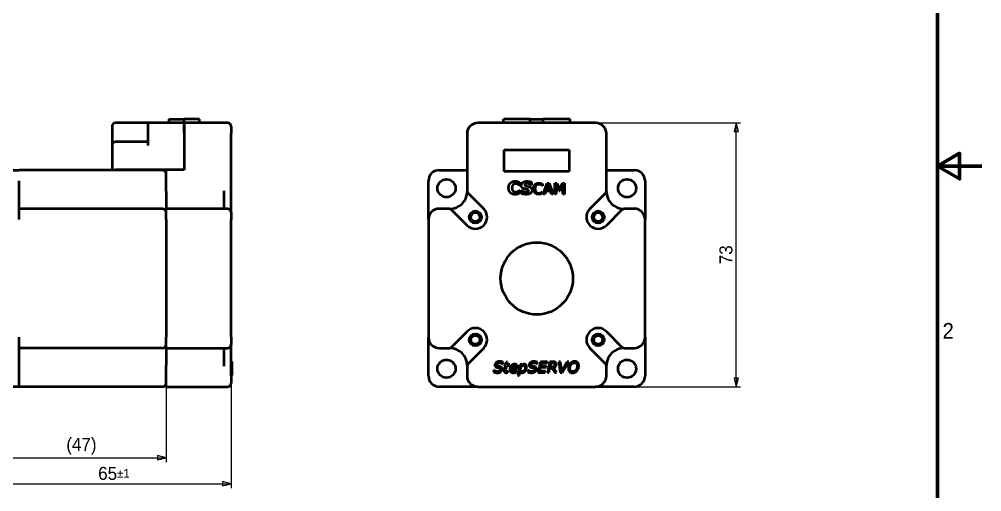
# Model space of a CAD drawing. Header units: millimetres. Extents: x -2 to 1336, y -106 to 364.
# Drawn here: x 248.1 to 514.6, y 91.2 to 222 of the extents above; entities that cross this region are included whole.
import ezdxf

# ---------------------------------------------------------------- set-up
doc = ezdxf.new("R2010")
doc.units = ezdxf.units.MM
doc.header["$LTSCALE"] = 1.2
doc.layers.get('0').update_dxf_attribs({"lineweight": 25})
for name, color, linetype, lineweight in [('경계(ISO)', 7, 'Continuous', 70), ('외형선(ISO)', 7, 'Continuous', 50), ('치수(ISO)', 7, 'Continuous', 25)]:
    doc.layers.add(name, color=color, linetype=linetype, lineweight=lineweight)
doc.styles.get("Standard").update_dxf_attribs({"font": ''})
doc.styles.add('레이블 문자 (JIS)', font='')
doc.styles.get('Standard').set_extended_font_data('Gulim')
doc.styles.get('레이블 문자 (JIS)').set_extended_font_data('Gulim')
doc.dimstyles.new('복사 대상기본값 (JIS)', dxfattribs={"dimscale": 1.2, "dimtxt": 3, "dimasz": 2, "dimexe": 1, "dimexo": 0.5, "dimgap": 0.8, "dimtad": 1, "dimdsep": 46, "dimtxsty": '레이블 문자 (JIS)', "dimblk": 'Filled-1', "dimcen": 0.09, "dimdle": 10, "dimclrd": 256, "dimclre": 256, "dimclrt": 256, "dimazin": 2, "dimtfac": 0.666667, "dimtmove": 0, "dimatfit": 3, "dimldrblk": 'OPEN', "dimfxl": 1, "dimtolj": 1, "dimtzin": 0, "dimlwd": -1, "dimlwe": -1, "dimarcsym": 0})

# ---------------------------------------------------------------- blocks, each defined once
blk = doc.blocks.new('Filled-1')
at = {"color": 0}
for p, q in [((0, 0), (-1, 0.25)), ((-1, 0.25), (-1, -0.25)), ((-1, 0), (0, 0)), ((-1, -0.25), (0, 0))]:
    blk.add_line(p, q, dxfattribs=at)
at = {"color": 0, "flags": 128}
blk.add_lwpolyline([(-1, -0.25), (0, 0), (-1, 0.25), (-1, -0.25)], dxfattribs=at)
at = {"color": 0}
blk.add_solid([(-1, -0.25), (0, 0), (-1, 0.25), (-1, -0.25)], dxfattribs=at)
blk = doc.blocks.new('*D21')
at = {"layer": 'Defpoints', "color": 0}
for p in [(241.75, 123.26), (306.75, 121.26), (306.75, 93.42)]:
    blk.add_point(p, dxfattribs=at)
at = {"layer": '치수(ISO)'}
for p, q in [((241.75, 122.66), (241.75, 92.22)), ((306.75, 120.66), (306.75, 92.22)), ((244.15, 93.42), (304.35, 93.42))]:
    blk.add_line(p, q, dxfattribs=at)
at = {"layer": '치수(ISO)', "linetype": 'ByBlock', "xscale": 2.4, "yscale": 2.4, "zscale": 2.4}
for p, rotation in [((241.75, 93.42), 180), ((306.75, 93.42), 360)]:
    blk.add_blockref('Filled-1', p, dxfattribs=dict(at, rotation=rotation))
at = {"layer": '치수(ISO)', "insert": (274.27, 98.07), "char_height": 3.6, "attachment_point": 2, "style": '레이블 문자 (JIS)'}
blk.add_mtext('\\A1;65{\\H2.400000;%%p1}', dxfattribs=at)
blk = doc.blocks.new('_Open')
at = {"color": 0, "linetype": 'ByBlock', "lineweight": -2}
for p, q in [((-1, 0.17), (0, 0)), ((-1, -0.17), (0, 0)), ((0, 0), (-1, 0))]:
    blk.add_line(p, q, dxfattribs=at)
blk = doc.blocks.new('*D22')
at = {"layer": 'Defpoints', "color": 0}
for p in [(241.75, 123.26), (288.75, 123.26), (288.75, 100.62)]:
    blk.add_point(p, dxfattribs=at)
at = {"layer": '치수(ISO)'}
for p, q in [((241.75, 122.66), (241.75, 99.42)), ((288.75, 122.66), (288.75, 99.42)), ((244.15, 100.62), (286.35, 100.62))]:
    blk.add_line(p, q, dxfattribs=at)
at = {"layer": '치수(ISO)', "linetype": 'ByBlock', "xscale": 2.4, "yscale": 2.4, "zscale": 2.4, "rotation": 180}
blk.add_blockref('Filled-1', (241.75, 100.62), dxfattribs=at)
at = {"layer": '치수(ISO)', "linetype": 'ByBlock', "xscale": 2.4, "yscale": 2.4, "zscale": 2.4}
blk.add_blockref('Filled-1', (288.75, 100.62), dxfattribs=at)
at = {"layer": '치수(ISO)', "insert": (265.27, 106.11), "char_height": 3.6, "attachment_point": 2, "style": '레이블 문자 (JIS)'}
blk.add_mtext('\\A1;(47)', dxfattribs=at)
blk = doc.blocks.new('*D24')
at = {"layer": 'Defpoints', "color": 0}
for p in [(407.69, 193.36), (446.64, 193.36), (418.39, 120.26)]:
    blk.add_point(p, dxfattribs=at)
at = {"layer": '치수(ISO)'}
for p, q in [((408.29, 193.36), (447.84, 193.36)), ((446.64, 122.66), (446.64, 190.96)), ((418.99, 120.26), (447.84, 120.26))]:
    blk.add_line(p, q, dxfattribs=at)
at = {"layer": '치수(ISO)', "linetype": 'ByBlock', "xscale": 2.4, "yscale": 2.4, "zscale": 2.4}
for p, rotation in [((446.64, 193.36), 90), ((446.64, 120.26), 270)]:
    blk.add_blockref('Filled-1', p, dxfattribs=dict(at, rotation=rotation))
at = {"layer": '치수(ISO)', "insert": (441.98, 156.81), "char_height": 3.6, "attachment_point": 2, "rotation": 90, "style": '레이블 문자 (JIS)'}
blk.add_mtext('\\A1;73', dxfattribs=at)
blk = doc.blocks.new('경계 Default Border')
at = {"layer": '경계(ISO)', "flags": 128}
for points in [[(10, 10), (10, 287), (410, 287), (410, 10), (10, 10)], [(420, 148.5), (410, 148.5), (415, 151.39), (415, 145.61), (410, 148.5)]]:
    blk.add_lwpolyline(points, dxfattribs=at)
at = {"layer": '경계(ISO)', "insert": (411.16, 109.62), "char_height": 3.5, "attachment_point": 7}
blk.add_mtext('2', dxfattribs=at)

msp = doc.modelspace()

# ---------------------------------------------------------------- linework, layer by layer
at = {"layer": '외형선(ISO)', "color": 0}
for p, q in [((273.754, 192.358), (273.754, 187.125)), ((283.754, 193.358), (274.754, 193.358)), ((293.754, 193.358), (283.754, 193.358)), ((283.754, 190.358), (283.754, 193.358)), ((289.504, 194.358), (293.754, 194.358)), ((289.504, 194.358), (289.504, 193.358)), ((293.754, 193.358), (293.754, 194.358)), ((298.004, 194.358), (293.754, 194.358)), ((293.754, 193.358), (293.754, 194.358)), ((305.754, 193.358), (293.754, 193.358)), ((293.754, 190.358), (293.754, 193.358)), ((293.754, 193.358), (293.754, 190.358)), ((298.004, 193.358), (298.004, 194.358)), ((306.754, 192.358), (306.754, 190.358)), ((407.689, 193.358), (375.089, 193.358)), ((382.139, 193.358), (382.139, 194.358)), ((389.587, 194.358), (382.139, 194.358)), ((382.139, 193.358), (382.139, 194.358)), ((389.587, 194.358), (393.192, 194.358)), ((389.587, 193.358), (389.587, 194.358)), ((400.639, 194.358), (393.192, 194.358)), ((393.192, 193.358), (393.192, 194.358)), ((400.639, 193.358), (400.639, 194.358)), ((400.639, 193.358), (400.639, 194.358)), ((283.754, 187.125), (283.754, 190.358)), ((293.754, 190.358), (293.754, 180.358)), ((293.754, 190.358), (293.754, 180.358)), ((306.754, 174.569), (306.754, 190.358)), ((372.089, 190.358), (372.089, 174.569)), ((410.689, 174.569), (410.689, 190.358)), ((273.754, 187.125), (273.754, 180.358)), ((283.754, 188.125), (274.754, 188.125)), ((382.389, 179.858), (382.389, 185.858)), ((382.389, 185.858), (400.389, 185.858)), ((400.389, 185.858), (400.389, 179.858)), ((242.754, 180.258), (248.054, 180.258)), ((287.754, 180.258), (248.054, 180.258)), ((273.754, 180.358), (274.754, 180.358)), ((293.754, 180.358), (274.754, 180.358)), ((275.954, 180.358), (275.954, 180.258)), ((283.954, 180.258), (283.954, 180.358)), ((288.754, 174.358), (288.754, 180.358)), ((293.754, 180.358), (288.754, 180.358)), ((364.389, 180.258), (372.089, 180.258)), ((400.389, 179.858), (382.389, 179.858)), ((410.689, 180.258), (418.389, 180.258)), ((248.054, 166.558), (248.054, 177.258)), ((361.389, 166.558), (361.389, 177.258)), ((386.613, 176.037), (386.51, 176.037)), ((386.613, 176.886), (386.613, 176.037)), ((389.939, 176.131), (389.842, 176.131)), ((389.939, 176.937), (389.939, 176.131)), ((392.971, 176.398), (392.971, 175.925)), ((393.184, 173.608), (394.276, 176.608)), ((394.533, 176.261), (394.004, 174.786)), ((394.276, 176.608), (394.81, 176.608)), ((395.06, 174.786), (394.533, 176.261)), ((394.81, 176.608), (395.902, 173.608)), ((396.358, 173.608), (396.358, 176.608)), ((396.358, 176.608), (396.902, 176.608)), ((397.558, 174.434), (396.73, 176.192)), ((396.73, 176.192), (396.73, 173.608)), ((396.902, 176.608), (397.7, 174.938)), ((397.7, 174.938), (398.474, 176.608)), ((398.628, 176.192), (397.795, 174.434)), ((398.474, 176.608), (399.027, 176.608)), ((398.628, 173.608), (398.628, 176.192)), ((399.027, 176.608), (399.027, 173.608)), ((421.389, 177.258), (421.389, 166.558)), ((288.754, 174.358), (288.754, 169.558)), ((304.754, 174.569), (304.754, 174.358)), ((304.754, 174.358), (304.754, 169.558)), ((306.754, 170.264), (306.754, 174.569)), ((372.089, 174.569), (372.089, 174.358)), ((372.382, 173.862), (376.687, 169.556)), ((386.519, 174.677), (386.613, 174.677)), ((386.613, 174.677), (386.613, 173.84)), ((387.087, 173.817), (387.087, 174.654)), ((387.087, 174.654), (387.187, 174.654)), ((392.971, 175.925), (392.942, 175.925)), ((392.942, 174.294), (392.971, 174.294)), ((392.971, 174.294), (392.971, 173.826)), ((393.588, 173.608), (393.184, 173.608)), ((393.88, 174.441), (393.588, 173.608)), ((395.185, 174.441), (393.88, 174.441)), ((394.004, 174.786), (395.06, 174.786)), ((395.479, 173.608), (395.185, 174.441)), ((395.902, 173.608), (395.479, 173.608)), ((396.73, 173.608), (396.358, 173.608)), ((397.795, 174.434), (397.558, 174.434)), ((399.027, 173.608), (398.628, 173.608)), ((406.091, 169.556), (410.396, 173.862)), ((410.689, 174.358), (410.689, 174.569)), ((287.754, 169.558), (248.054, 169.558)), ((305.754, 169.558), (288.754, 169.558)), ((288.754, 166.558), (288.754, 169.558)), ((306.754, 168.558), (306.754, 170.264)), ((306.754, 168.558), (306.754, 166.558)), ((367.079, 169.558), (364.389, 169.558)), ((367.289, 169.558), (367.079, 169.558)), ((372.091, 164.96), (367.786, 169.265)), ((414.993, 169.265), (410.687, 164.96)), ((415.7, 169.558), (415.489, 169.558)), ((418.389, 169.558), (415.7, 169.558)), ((288.754, 166.558), (288.754, 133.958)), ((306.754, 133.958), (306.754, 166.558)), ((361.389, 166.558), (361.389, 133.958)), ((421.389, 133.958), (421.389, 166.558)), ((248.054, 123.258), (248.054, 133.958)), ((288.754, 130.958), (288.754, 133.958)), ((306.754, 133.958), (306.754, 131.958)), ((361.389, 123.258), (361.389, 133.958)), ((367.786, 131.251), (372.091, 135.556)), ((410.687, 135.556), (414.993, 131.251)), ((421.389, 133.958), (421.389, 123.258)), ((287.754, 130.958), (248.054, 130.958)), ((288.754, 130.958), (288.754, 126.158)), ((288.754, 130.958), (305.754, 130.958)), ((304.754, 130.958), (304.754, 126.158)), ((306.754, 130.253), (306.754, 131.958)), ((364.389, 130.958), (367.079, 130.958)), ((367.079, 130.958), (367.289, 130.958)), ((376.687, 130.96), (372.382, 126.655)), ((410.396, 126.655), (406.091, 130.96)), ((415.489, 130.958), (415.7, 130.958)), ((415.7, 130.958), (418.389, 130.958)), ((306.754, 125.948), (306.754, 130.253)), ((288.754, 123.258), (288.754, 126.158)), ((304.754, 126.158), (304.754, 125.948)), ((306.754, 127.258), (306.954, 127.258)), ((306.754, 127.249), (306.954, 127.249)), ((306.754, 123.258), (306.754, 125.948)), ((306.954, 127.258), (306.954, 127.249)), ((306.954, 127.249), (306.954, 126.249)), ((306.954, 126.249), (306.954, 125.583)), ((306.954, 125.583), (306.954, 125.441)), ((306.954, 125.441), (306.954, 125.074)), ((372.089, 126.158), (372.089, 125.948)), ((372.089, 125.948), (372.089, 123.258)), ((381.981, 126.6), (382.01, 126.6)), ((382.01, 126.6), (382.101, 127.028)), ((382.679, 126.139), (382.4, 124.929)), ((382.493, 126.445), (382.424, 126.139)), ((382.424, 126.139), (382.679, 126.139)), ((382.75, 126.445), (382.493, 126.445)), ((382.899, 127.092), (382.75, 126.445)), ((382.816, 125.101), (383.058, 126.139)), ((383.279, 127.092), (382.899, 127.092)), ((383.058, 126.139), (383.842, 126.139)), ((383.129, 126.445), (383.279, 127.092)), ((383.911, 126.445), (383.129, 126.445)), ((383.842, 126.139), (383.911, 126.445)), ((385.671, 125.566), (384.381, 125.566)), ((386.827, 126.445), (386.115, 123.364)), ((386.783, 124.616), (387.077, 125.892)), ((387.205, 126.445), (386.827, 126.445)), ((387.151, 126.21), (387.205, 126.445)), ((391.458, 126.6), (391.488, 126.6)), ((391.488, 126.6), (391.578, 127.028)), ((392.421, 127.195), (391.728, 124.195)), ((392.205, 124.533), (392.467, 125.669)), ((394.395, 127.195), (392.421, 127.195)), ((392.467, 125.669), (394.045, 125.669)), ((392.546, 126.007), (392.742, 126.857)), ((394.123, 126.007), (392.546, 126.007)), ((392.742, 126.857), (394.316, 126.857)), ((394.045, 125.669), (394.123, 126.007)), ((394.316, 126.857), (394.395, 127.195)), ((395.029, 127.195), (394.336, 124.195)), ((394.74, 124.195), (395.017, 125.395)), ((395.017, 125.395), (395.587, 125.395)), ((395.845, 127.195), (395.029, 127.195)), ((395.09, 125.713), (395.355, 126.867)), ((395.511, 125.713), (395.09, 125.713)), ((395.355, 126.867), (395.805, 126.867)), ((395.587, 125.395), (396.376, 124.195)), ((396.844, 124.195), (395.979, 125.49)), ((397.512, 127.195), (397.911, 124.195)), ((397.926, 127.195), (397.512, 127.195)), ((398.259, 124.557), (397.926, 127.195)), ((399.807, 127.195), (398.259, 124.557)), ((398.443, 124.195), (400.228, 127.195)), ((400.228, 127.195), (399.807, 127.195)), ((410.689, 125.948), (410.689, 126.158)), ((410.689, 123.258), (410.689, 125.948)), ((248.054, 120.258), (248.054, 123.258)), ((288.754, 120.258), (288.754, 123.258)), ((306.754, 124.849), (306.954, 124.849)), ((306.754, 124.391), (306.954, 124.391)), ((306.754, 124.141), (306.954, 124.141)), ((306.754, 123.364), (306.954, 123.364)), ((306.754, 123.258), (306.754, 121.258)), ((306.954, 125.074), (306.954, 124.849)), ((306.954, 124.849), (306.954, 124.391)), ((306.954, 124.391), (306.954, 124.141)), ((306.954, 124.141), (306.954, 123.364)), ((379.49, 124.849), (379.392, 124.391)), ((379.517, 124.849), (379.49, 124.849)), ((383.416, 124.214), (383.487, 124.54)), ((383.487, 124.54), (383.467, 124.54)), ((384.327, 125.287), (385.987, 125.287)), ((385.762, 124.332), (385.845, 124.741)), ((385.845, 124.741), (385.823, 124.741)), ((386.115, 123.364), (386.494, 123.364)), ((386.494, 123.364), (386.712, 124.312)), ((388.968, 124.849), (388.87, 124.391)), ((388.995, 124.849), (388.968, 124.849)), ((391.728, 124.195), (393.704, 124.195)), ((393.783, 124.533), (392.205, 124.533)), ((393.704, 124.195), (393.783, 124.533)), ((394.336, 124.195), (394.74, 124.195)), ((396.376, 124.195), (396.844, 124.195)), ((397.911, 124.195), (398.443, 124.195)), ((248.054, 120.258), (242.754, 120.258)), ((287.754, 120.258), (248.054, 120.258)), ((288.754, 120.258), (305.754, 120.258)), ((375.089, 120.258), (364.389, 120.258)), ((375.089, 120.258), (407.689, 120.258)), ((418.389, 120.258), (407.689, 120.258))]:
    msp.add_line(p, q, dxfattribs=at)
for centre, radius in [((366.389, 175.258), 2.5), ((416.389, 175.258), 2.5), ((374.389, 167.258), 1.7), ((374.389, 167.258), 1.23), ((408.389, 167.258), 1.7), ((408.389, 167.258), 1.23), ((391.389, 150.258), 10), ((374.389, 133.258), 1.7), ((374.389, 133.258), 1.23), ((408.389, 133.258), 1.7), ((408.389, 133.258), 1.23), ((366.389, 125.258), 2.5), ((416.389, 125.258), 2.5)]:
    msp.add_circle(centre, radius, dxfattribs=at)
for centre, radius, start, end in [((274.754, 192.358), 1, 90, 180), ((305.754, 192.358), 1, 0, 90), ((375.089, 190.358), 3, 90, 180), ((407.689, 190.358), 3, 0, 90), ((274.754, 187.125), 1, 90, 180), ((287.754, 179.258), 1, 0, 90), ((364.389, 177.258), 3, 90, 180), ((418.389, 177.258), 3, 0, 90), ((367.289, 174.358), 4.8, 270, 0), ((373.089, 174.569), 1, 180, 225), ((409.689, 174.569), 1, 315, 0), ((415.489, 174.358), 4.8, 180, 270), ((287.754, 168.558), 1, 0, 90), ((305.754, 168.558), 1, 0, 90), ((364.389, 166.558), 3, 90, 180), ((367.079, 168.558), 1, 45, 90), ((374.389, 167.258), 3.25, 225, 45), ((408.389, 167.258), 3.25, 135, 315), ((415.7, 168.558), 1, 90, 135), ((418.389, 166.558), 3, 0, 90), ((374.389, 133.258), 3.25, 315, 135), ((408.389, 133.258), 3.25, 45, 225), ((364.389, 133.958), 3, 180, 270), ((418.389, 133.958), 3, 270, 0), ((287.754, 131.958), 1, 270, 0), ((305.754, 131.958), 1, 270, 0), ((367.079, 131.958), 1, 270, 315), ((367.289, 126.158), 4.8, 0, 90), ((415.489, 126.158), 4.8, 90, 180), ((415.7, 131.958), 1, 225, 270), ((373.089, 125.948), 1, 135, 180), ((409.689, 125.948), 1, 0, 45), ((364.389, 123.258), 3, 180, 270), ((375.089, 123.258), 3, 180, 270), ((407.689, 123.258), 3, 270, 0), ((418.389, 123.258), 3, 270, 0), ((287.754, 121.258), 1, 270, 0), ((305.754, 121.258), 1, 270, 0)]:
    msp.add_arc(centre, radius, start, end, dxfattribs=at)
for points in [[(383.59, 175.354), (383.59, 175.771), (383.839, 176.448), (384.076, 176.691)], [(384.076, 176.691), (384.304, 176.923), (384.979, 177.177), (385.379, 177.177)], [(384.839, 176.243), (384.699, 176.108), (384.527, 175.666), (384.527, 175.351)], [(385.516, 176.5), (385.327, 176.5), (384.982, 176.38), (384.839, 176.243)], [(385.379, 177.177), (385.599, 177.177), (385.953, 177.128), (386.104, 177.088)], [(386.119, 176.323), (385.987, 176.397), (385.687, 176.5), (385.516, 176.5)], [(386.104, 177.088), (386.262, 177.043), (386.516, 176.931), (386.613, 176.886)], [(386.51, 176.037), (386.444, 176.094), (386.244, 176.248), (386.119, 176.323)], [(387.107, 176.066), (387.107, 176.554), (387.984, 177.171), (388.673, 177.171)], [(387.936, 175.066), (387.496, 175.208), (387.107, 175.7), (387.107, 176.066)], [(388.259, 176.454), (388.167, 176.42), (388.036, 176.277), (388.036, 176.186)], [(388.036, 176.186), (388.036, 176.046), (388.247, 175.897), (388.542, 175.837)], [(388.699, 176.528), (388.584, 176.528), (388.362, 176.497), (388.259, 176.454)], [(388.673, 177.171), (389.019, 177.171), (389.693, 177.037), (389.939, 176.937)], [(389.842, 176.131), (389.63, 176.3), (389.019, 176.528), (388.699, 176.528)], [(390.483, 175.105), (390.483, 175.477), (390.693, 176.06), (390.889, 176.261)], [(390.889, 176.261), (391.08, 176.457), (391.624, 176.662), (391.955, 176.662)], [(391.191, 176.021), (391.051, 175.869), (390.897, 175.408), (390.897, 175.105)], [(391.928, 176.322), (391.7, 176.322), (391.335, 176.175), (391.191, 176.021)], [(392.942, 175.925), (392.692, 176.133), (392.204, 176.322), (391.928, 176.322)], [(391.955, 176.662), (392.195, 176.662), (392.677, 176.545), (392.971, 176.398)], [(384.087, 173.997), (383.85, 174.226), (383.59, 174.908), (383.59, 175.354)], [(385.376, 173.54), (384.984, 173.54), (384.324, 173.771), (384.087, 173.997)], [(384.527, 175.351), (384.527, 175.023), (384.713, 174.583), (384.853, 174.457)], [(384.853, 174.457), (384.996, 174.328), (385.35, 174.217), (385.522, 174.217)], [(386.11, 173.64), (385.939, 173.591), (385.639, 173.54), (385.376, 173.54)], [(385.522, 174.217), (385.684, 174.217), (386.007, 174.314), (386.144, 174.4)], [(386.613, 173.84), (386.482, 173.783), (386.242, 173.68), (386.11, 173.64)], [(386.144, 174.4), (386.259, 174.466), (386.456, 174.62), (386.519, 174.677)], [(388.45, 173.546), (388.016, 173.546), (387.37, 173.697), (387.087, 173.817)], [(387.187, 174.654), (387.464, 174.431), (388.159, 174.191), (388.479, 174.191)], [(388.767, 174.874), (388.57, 174.92), (388.13, 175.003), (387.936, 175.066)], [(390.079, 174.708), (390.079, 174.191), (389.202, 173.546), (388.45, 173.546)], [(388.479, 174.191), (388.562, 174.191), (388.827, 174.22), (388.913, 174.251)], [(388.542, 175.837), (388.733, 175.797), (389.09, 175.723), (389.293, 175.657)], [(389.15, 174.546), (389.15, 174.663), (388.956, 174.828), (388.767, 174.874)], [(388.913, 174.251), (389.016, 174.294), (389.15, 174.423), (389.15, 174.546)], [(389.293, 175.657), (389.696, 175.523), (390.079, 175.071), (390.079, 174.708)], [(390.894, 173.934), (390.701, 174.125), (390.483, 174.715), (390.483, 175.105)], [(391.952, 173.554), (391.624, 173.554), (391.09, 173.738), (390.894, 173.934)], [(390.897, 175.105), (390.897, 174.789), (391.068, 174.336), (391.203, 174.191)], [(391.203, 174.191), (391.345, 174.042), (391.722, 173.9), (391.93, 173.9)], [(391.93, 173.9), (392.219, 173.9), (392.724, 174.098), (392.942, 174.294)], [(392.535, 173.648), (392.413, 173.608), (392.124, 173.554), (391.952, 173.554)], [(392.971, 173.826), (392.861, 173.777), (392.682, 173.694), (392.535, 173.648)], [(381.087, 127.249), (380.511, 127.249), (379.784, 126.678), (379.784, 126.249)], [(379.784, 126.249), (379.784, 125.995), (380.132, 125.654), (380.448, 125.583)], [(380.213, 126.35), (380.213, 126.597), (380.651, 126.92), (381.016, 126.92)], [(380.573, 125.965), (380.369, 126.017), (380.213, 126.218), (380.213, 126.35)], [(380.448, 125.583), (380.609, 125.544), (380.972, 125.478), (381.102, 125.441)], [(381.273, 125.811), (381.129, 125.848), (380.7, 125.936), (380.573, 125.965)], [(381.016, 126.92), (381.31, 126.92), (381.839, 126.732), (381.981, 126.6)], [(382.101, 127.028), (381.915, 127.119), (381.403, 127.249), (381.087, 127.249)], [(381.102, 125.441), (381.258, 125.397), (381.423, 125.213), (381.423, 125.074)], [(381.856, 125.187), (381.856, 125.422), (381.56, 125.733), (381.273, 125.811)], [(385.272, 126.509), (384.694, 126.509), (383.913, 125.625), (383.913, 125.005)], [(384.381, 125.566), (384.462, 125.855), (384.905, 126.21), (385.191, 126.21)], [(385.191, 126.21), (385.454, 126.21), (385.689, 125.968), (385.689, 125.752)], [(386.061, 125.784), (386.061, 126.127), (385.654, 126.509), (385.272, 126.509)], [(385.689, 125.752), (385.689, 125.706), (385.681, 125.625), (385.671, 125.566)], [(385.987, 125.287), (386.027, 125.461), (386.061, 125.723), (386.061, 125.784)], [(387.077, 125.892), (387.231, 125.997), (387.591, 126.161), (387.758, 126.161)], [(387.92, 126.509), (387.702, 126.509), (387.337, 126.34), (387.151, 126.21)], [(387.758, 126.161), (387.988, 126.161), (388.196, 125.902), (388.196, 125.662)], [(388.593, 125.735), (388.593, 126.102), (388.248, 126.509), (387.92, 126.509)], [(388.196, 125.662), (388.196, 125.424), (388.084, 125.008), (387.969, 124.839)], [(388.214, 124.606), (388.385, 124.812), (388.593, 125.4), (388.593, 125.735)], [(390.565, 127.249), (389.989, 127.249), (389.262, 126.678), (389.262, 126.249)], [(389.262, 126.249), (389.262, 125.995), (389.609, 125.654), (389.925, 125.583)], [(389.69, 126.35), (389.69, 126.597), (390.129, 126.92), (390.494, 126.92)], [(390.05, 125.965), (389.847, 126.017), (389.69, 126.218), (389.69, 126.35)], [(389.925, 125.583), (390.087, 125.544), (390.449, 125.478), (390.579, 125.441)], [(390.751, 125.811), (390.606, 125.848), (390.178, 125.936), (390.05, 125.965)], [(390.494, 126.92), (390.787, 126.92), (391.316, 126.732), (391.458, 126.6)], [(391.578, 127.028), (391.392, 127.119), (390.88, 127.249), (390.565, 127.249)], [(390.579, 125.441), (390.736, 125.397), (390.9, 125.213), (390.9, 125.074)], [(391.334, 125.187), (391.334, 125.422), (391.037, 125.733), (390.751, 125.811)], [(396.116, 125.875), (395.999, 125.787), (395.707, 125.713), (395.511, 125.713)], [(395.805, 126.867), (395.967, 126.867), (396.187, 126.818), (396.266, 126.756)], [(396.587, 127.031), (396.462, 127.124), (396.119, 127.195), (395.845, 127.195)], [(395.979, 125.49), (396.361, 125.6), (396.829, 126.166), (396.829, 126.541)], [(396.396, 126.45), (396.396, 126.279), (396.249, 125.978), (396.116, 125.875)], [(396.266, 126.756), (396.332, 126.705), (396.396, 126.558), (396.396, 126.45)], [(396.829, 126.541), (396.829, 126.715), (396.699, 126.95), (396.587, 127.031)], [(400.62, 126.663), (400.392, 126.384), (400.15, 125.669), (400.15, 125.258)], [(400.571, 125.321), (400.571, 125.632), (400.745, 126.218), (400.907, 126.44)], [(401.357, 124.459), (400.985, 124.459), (400.571, 124.905), (400.571, 125.321)], [(401.886, 127.258), (401.497, 127.258), (400.84, 126.933), (400.62, 126.663)], [(400.907, 126.44), (401.073, 126.666), (401.536, 126.93), (401.825, 126.93)], [(401.825, 126.93), (402.195, 126.93), (402.609, 126.489), (402.609, 126.078)], [(403.03, 126.134), (403.03, 126.676), (402.42, 127.258), (401.886, 127.258)], [(402.609, 126.078), (402.609, 125.735), (402.435, 125.169), (402.266, 124.939)], [(402.569, 124.741), (402.795, 125.015), (403.03, 125.742), (403.03, 126.134)], [(379.392, 124.391), (379.647, 124.263), (380.174, 124.141), (380.467, 124.141)], [(380.536, 124.469), (380.274, 124.469), (379.711, 124.665), (379.517, 124.849)], [(380.467, 124.141), (380.805, 124.141), (381.303, 124.31), (381.489, 124.459)], [(381.423, 125.074), (381.423, 124.809), (380.965, 124.469), (380.536, 124.469)], [(381.489, 124.459), (381.663, 124.599), (381.856, 124.988), (381.856, 125.187)], [(382.4, 124.929), (382.383, 124.849), (382.365, 124.724), (382.365, 124.658)], [(382.365, 124.658), (382.365, 124.396), (382.669, 124.151), (382.948, 124.151)], [(382.765, 124.758), (382.765, 124.817), (382.796, 125.022), (382.816, 125.101)], [(383.115, 124.467), (382.914, 124.467), (382.765, 124.611), (382.765, 124.758)], [(382.948, 124.151), (383.046, 124.151), (383.303, 124.187), (383.416, 124.214)], [(383.467, 124.54), (383.426, 124.523), (383.198, 124.467), (383.115, 124.467)], [(383.913, 125.005), (383.913, 124.582), (384.445, 124.143), (384.912, 124.143)], [(384.305, 125.067), (384.305, 125.116), (384.315, 125.228), (384.327, 125.287)], [(384.971, 124.459), (384.653, 124.459), (384.305, 124.782), (384.305, 125.067)], [(384.912, 124.143), (385.057, 124.143), (385.25, 124.175), (385.375, 124.204)], [(385.823, 124.741), (385.664, 124.633), (385.194, 124.459), (384.971, 124.459)], [(385.375, 124.204), (385.5, 124.236), (385.662, 124.295), (385.762, 124.332)], [(386.712, 124.312), (386.837, 124.234), (387.141, 124.151), (387.322, 124.151)], [(387.32, 124.476), (387.151, 124.476), (386.913, 124.545), (386.783, 124.616)], [(387.969, 124.839), (387.861, 124.677), (387.528, 124.476), (387.32, 124.476)], [(387.322, 124.151), (387.582, 124.151), (388.042, 124.396), (388.214, 124.606)], [(388.87, 124.391), (389.125, 124.263), (389.651, 124.141), (389.945, 124.141)], [(390.014, 124.469), (389.751, 124.469), (389.188, 124.665), (388.995, 124.849)], [(389.945, 124.141), (390.283, 124.141), (390.78, 124.31), (390.966, 124.459)], [(390.9, 125.074), (390.9, 124.809), (390.442, 124.469), (390.014, 124.469)], [(390.966, 124.459), (391.14, 124.599), (391.334, 124.988), (391.334, 125.187)], [(400.15, 125.258), (400.15, 124.719), (400.755, 124.131), (401.291, 124.131)], [(401.291, 124.131), (401.695, 124.131), (402.342, 124.457), (402.569, 124.741)], [(402.266, 124.939), (402.107, 124.721), (401.641, 124.459), (401.357, 124.459)]]:
    msp.add_open_spline(points, degree=2, dxfattribs=at)

# ---------------------------------------------------------------- block references
at = {"color": 0, "xscale": 1.2289725, "yscale": 1.2289725, "zscale": 1.2289725}
msp.add_blockref('경계 Default Border', (-1.534, -1.105), dxfattribs=at)

# ---------------------------------------------------------------- dimensions: what is measured, and where the dimension line sits
at = {"layer": '치수(ISO)', "color": 0}
for base, p1, p2, angle, override, picture, middle in [((446.639, 193.358), (418.389, 120.258), (407.689, 193.358), 90, {"dimgap": 0.8, "dimdec": 0, "dimtol": 0, "dimlim": 0, "dimtp": 0, "dimtm": 0, "dimtdec": 2, "dimtofl": 0, "dimatfit": 1}, '*D24', (446.639, 156.808)), ((306.754, 93.418), (241.754, 123.258), (306.754, 121.258), 180, {"dimgap": 0.8, "dimdec": 2, "dimtol": 1, "dimlim": 0, "dimtp": 1, "dimtm": 1, "dimtdec": 0, "dimtofl": 0, "dimatfit": 1}, '*D21', (274.266, 93.418))]:
    dim = msp.add_linear_dim(base=base, p1=p1, p2=p2, angle=angle, dimstyle='복사 대상기본값 (JIS)', override=override, dxfattribs=at)
    dim.commit()
    dim.dimension.update_dxf_attribs({"geometry": picture, "text_midpoint": middle, "dimtype": 160})
dim = msp.add_linear_dim(base=(288.754, 100.618), p1=(241.754, 123.258), p2=(288.754, 123.258), angle=180, text='(<>)', dimstyle='복사 대상기본값 (JIS)', override={"dimgap": 0.8, "dimdec": 2, "dimtol": 0, "dimlim": 0, "dimtp": 0, "dimtm": 0, "dimtdec": 2, "dimtofl": 0, "dimatfit": 1}, dxfattribs=at)
dim.commit()
dim.dimension.update_dxf_attribs({"geometry": '*D22', "text_midpoint": (265.266, 100.618), "dimtype": 160})

doc.saveas('drawing.dxf')
